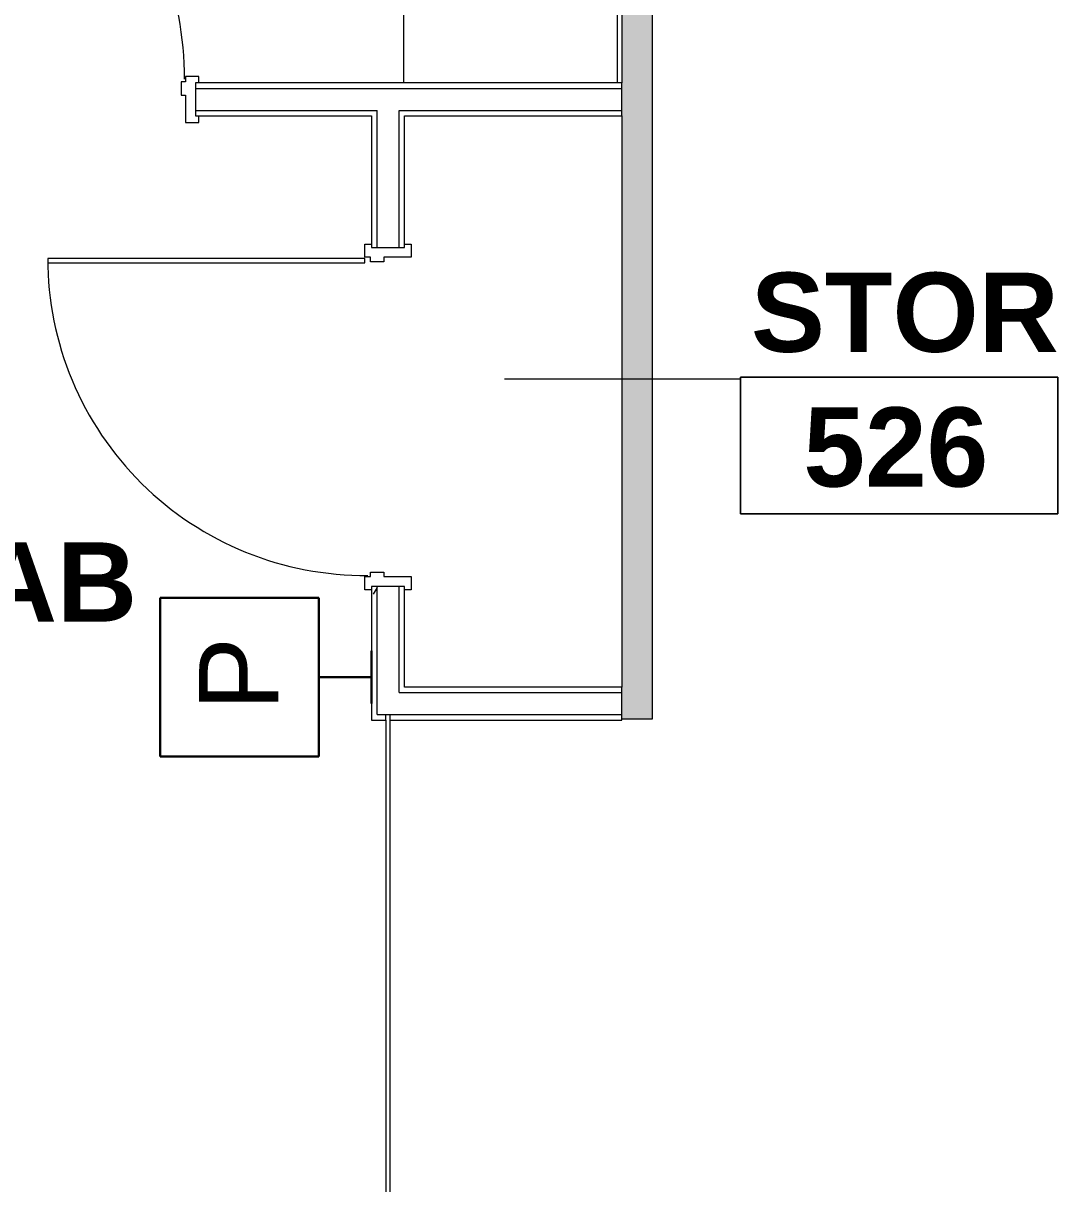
# Model space of a CAD drawing. Header units: inches. Extents: x 0 to 2535, y 0 to 2055.
# Drawn here: x 697.1 to 814.5, y 802.4 to 934.2 of the extents above; entities that cross this region are included whole.
import ezdxf

# ---------------------------------------------------------------- set-up
doc = ezdxf.new("R2010")
doc.units = ezdxf.units.IN
doc.header["$MEASUREMENT"] = 0
for name, color, linetype, lineweight in [('A-ANNO-NOTE', 131, 'Continuous', 9), ('A-AREA-IDEN', 2, 'Continuous', 9), ('A-DOOR', 31, 'Continuous', 13), ('A-WALL', 113, 'Continuous', 13), ('A-WALL-PATT', 111, 'Continuous', 13), ('I-WALL', 2, 'Continuous', 13), ('Q-CASE', 31, 'Continuous', 9)]:
    doc.layers.add(name, color=color, linetype=linetype, lineweight=lineweight)
doc.styles.add('Swis721 Lt BT', font='swissl.ttf', dxfattribs={"height": 9})
doc.styles.add('Swis721 Lt BT_B', font='', dxfattribs={"height": 9})
doc.styles.get('Swis721 Lt BT_B').set_extended_font_data('Swis721 Lt BT', bold=True)
pattern_1 = [(0, (0, 0), (30.72, 7.68), [1.267, -21.773, 1.267, -21.773, -122.88]), (0, (0, 0), (30.72, 7.68), [-46.08, 1.267, -44.813, 1.267, -21.773, -53.76]), (0, (0, 0), (30.72, 7.68), [-115.2, 1.267, -14.093, 1.267, -37.133]), (120, (11.52, 3.84), (-22.011075, 22.7643), [1.267, -21.773, 1.267, -21.773, -122.88]), (120, (11.52, 3.84), (-22.011075, 22.7643), [-46.08, 1.267, -44.813, 1.267, -21.773, -53.76]), (120, (11.52, 3.84), (-22.011075, 22.7643), [-115.2, 1.267, -14.093, 1.267, -37.133]), (240, (15.36, 19.2), (-8.708925, -30.4443), [1.267, -21.773, 1.267, -21.773, -122.88]), (240, (15.36, 19.2), (-8.708925, -30.4443), [-46.08, 1.267, -44.813, 1.267, -21.773, -53.76]), (240, (15.36, 19.2), (-8.708925, -30.4443), [-115.2, 1.267, -14.093, 1.267, -37.133])]

# ---------------------------------------------------------------- blocks, each defined once
blk = doc.blocks.new('Door - Single - Solid Door-8046735-Level 05 POWER _ SIGNAL')
at = {"layer": 'A-DOOR', "lineweight": 9}
for p, q in [((-15.63, 2.54), (-14.13, 2.54)), ((-15.63, 1.79), (-15.63, 2.54)), ((-14.13, 2.54), (-14.13, -0.59)), ((22.12, 2.54), (23.62, 2.54)), ((22.12, -0.59), (22.12, 2.54)), ((23.62, 2.54), (23.62, 1.79)), ((-14.13, -0.59), (-13.63, -0.59)), ((-13.63, -0.59), (-13.63, -2.09)), ((21.62, -0.59), (22.12, -0.59)), ((21.62, -2.09), (21.62, -0.59)), ((-15.63, -2.71), (-15.63, -1.96)), ((-14.13, -2.09), (-14.13, -2.71)), ((-13.63, -2.09), (-14.13, -2.09)), ((22.12, -2.09), (21.62, -2.09)), ((22.12, -2.71), (22.12, -2.09)), ((23.62, -1.96), (23.62, -2.71)), ((-14.13, -2.71), (-15.63, -2.71)), ((23.62, -2.71), (22.12, -2.71))]:
    blk.add_line(p, q, dxfattribs=at)
at = {"layer": 'A-DOOR'}
for p, q in [((-13.51, -2.71), (-14.01, -2.71)), ((-14.01, -2.71), (-14.01, -38.71)), ((-13.51, -38.71), (-13.51, -2.71)), ((-14.01, -38.71), (-13.51, -38.71))]:
    blk.add_line(p, q, dxfattribs=at)
at = {"layer": 'A-DOOR', "lineweight": 9}
blk.add_arc((-14.01, -2.71), 36, 270, 0.5, dxfattribs=at)
blk = doc.blocks.new('C-Counter Top - ADJ HEIGHT-7702358-Level 05 POWER _ SIGNAL')
at = {"layer": 'Q-CASE'}
for p, q in [((38.93, 25), (-47.14, 25)), ((38.93, 0.75), (-47.14, 0.75))]:
    blk.add_line(p, q, dxfattribs=at)
blk = doc.blocks.new('Door - Single - Solid Door-8007248-Level 05 POWER _ SIGNAL')
at = {"layer": 'A-DOOR'}
for p, q in [((-14.01, 38.71), (-13.51, 38.71)), ((-14.01, 2.71), (-14.01, 38.71)), ((-13.51, 38.71), (-13.51, 2.71)), ((-13.51, 2.71), (-14.01, 2.71))]:
    blk.add_line(p, q, dxfattribs=at)
at = {"layer": 'A-DOOR', "lineweight": 9}
for p, q in [((-15.63, 2.71), (-15.63, 1.96)), ((-14.13, 2.71), (-15.63, 2.71)), ((-14.13, 2.09), (-14.13, 2.71)), ((23.62, 2.71), (22.12, 2.71)), ((22.12, 2.71), (22.12, 2.09)), ((23.62, 1.96), (23.62, 2.71)), ((-13.63, 2.09), (-14.13, 2.09)), ((-13.63, 0.59), (-13.63, 2.09)), ((22.12, 2.09), (21.62, 2.09)), ((21.62, 2.09), (21.62, 0.59)), ((-14.13, -2.54), (-14.13, 0.59)), ((-14.13, 0.59), (-13.63, 0.59)), ((21.62, 0.59), (22.12, 0.59)), ((22.12, 0.59), (22.12, -2.54)), ((-15.63, -1.79), (-15.63, -2.54)), ((-15.63, -2.54), (-14.13, -2.54)), ((22.12, -2.54), (23.62, -2.54)), ((23.62, -2.54), (23.62, -1.79))]:
    blk.add_line(p, q, dxfattribs=at)
blk.add_arc((-14.01, 2.71), 36, 359.5, 90, dxfattribs=at)
blk = doc.blocks.new('Room Tag - Room Name and Number-3379422-Level 05 POWER _ SIGNAL')
at = {"layer": 'A-AREA-IDEN'}
for p, q in [((-0.1881, -0.1636), (-0.1881, -0.0018)), ((-0.1881, -0.0018), (0.1869, -0.0018)), ((0.1869, -0.0018), (-0.1881, -0.0018)), ((-0.1881, -0.0018), (-0.1881, -0.1636)), ((0.1869, -0.0018), (0.1869, -0.1636)), ((0.1869, -0.1636), (0.1869, -0.0018)), ((0.1869, -0.1636), (-0.1881, -0.1636)), ((-0.1881, -0.1636), (0.1869, -0.1636))]:
    blk.add_line(p, q, dxfattribs=at)

msp = doc.modelspace()

# ---------------------------------------------------------------- hatches: boundary and pattern name
at = {"layer": 'A-WALL-PATT', "lineweight": 9}
msp.add_hatch(color=7, dxfattribs=at).paths.add_polyline_path([(768.5, 855.22), (768.5, 1301.25), (765, 1301.25), (765, 855.22)], flags=0)
h = msp.add_hatch(dxfattribs=at)
h.set_pattern_fill('FP_1', color=256, style=0, pattern_type=2)
h.set_pattern_definition(pattern_1)
h.paths.add_polyline_path([(593.49, 923.69), (633.12, 923.69), (633.12, 924.31), (593.49, 924.31)], flags=0)
h.paths.add_polyline_path([(765, 923.69), (765, 924.31), (739.73, 924.31), (739.73, 923.69), (740.36, 923.69)], flags=0)
h.paths.add_polyline_path([(716.62, 923.69), (737.23, 923.69), (737.23, 924.31), (716.62, 924.31)], flags=0)
h.paths.add_polyline_path([(671.62, 923.69), (678.12, 923.69), (678.12, 924.31), (671.62, 924.31)], flags=0)
h = msp.add_hatch(dxfattribs=at)
h.set_pattern_fill('FP_1', color=256, style=0, pattern_type=2)
h.set_pattern_definition(pattern_1)
h.paths.add_polyline_path([(737.23, 855.09), (737.23, 870.26), (736.61, 870.26), (736.61, 855.09)], flags=0)
h.paths.add_polyline_path([(736.61, 908.76), (737.23, 908.76), (737.23, 923.69), (736.61, 923.69)], flags=0)

# ---------------------------------------------------------------- linework, layer by layer
at = {"layer": 'A-ANNO-NOTE', "lineweight": 30}
for p, q in [((730.61, 868.97), (712.61, 868.97)), ((712.61, 868.97), (712.61, 850.97)), ((730.61, 850.97), (730.61, 868.97)), ((736.61, 862.97), (736.61, 856.97)), ((736.61, 859.97), (730.61, 859.97)), ((712.61, 850.97), (730.61, 850.97))]:
    msp.add_line(p, q, dxfattribs=at)
at = {"layer": 'A-AREA-IDEN'}
msp.add_line((751.68, 893.85), (778.47, 893.83), dxfattribs=at)
at = {"layer": 'A-WALL'}
for p, q in [((716.62, 926.81), (765, 926.81)), ((765, 923.69), (765, 927.44)), ((716.62, 924.31), (737.23, 924.31)), ((737.23, 908.76), (737.23, 924.31)), ((739.73, 924.31), (765, 924.31)), ((739.73, 908.76), (739.73, 924.31)), ((737.23, 855.72), (737.23, 870.26)), ((739.73, 858.22), (739.73, 870.26)), ((739.73, 858.22), (765, 858.22)), ((765, 855.22), (765, 858.84)), ((737.23, 855.72), (765, 855.72)), ((738.23, 855.09), (738.23, 855.72)), ((738.73, 855.09), (738.73, 855.72))]:
    msp.add_line(p, q, dxfattribs=at)
at = {"layer": 'I-WALL', "color": 8, "lineweight": 20}
for p, q in [((768.5, 855.22), (768.5, 1297.75)), ((765, 1013.5), (765, 927.44)), ((765, 923.69), (765, 858.84)), ((765, 855.22), (768.5, 855.22))]:
    msp.add_line(p, q, dxfattribs=at)
at = {"layer": 'I-WALL'}
for p, q in [((765, 927.44), (716.62, 927.44)), ((716.62, 927.44), (716.62, 923.69)), ((716.62, 923.69), (736.61, 923.69)), ((736.61, 923.69), (736.61, 908.76)), ((740.36, 923.69), (765, 923.69)), ((740.36, 908.76), (740.36, 923.69)), ((736.61, 908.76), (740.36, 908.76)), ((736.61, 870.26), (736.61, 855.09)), ((740.36, 870.26), (736.61, 870.26)), ((740.36, 858.84), (740.36, 870.26)), ((765, 858.84), (740.36, 858.84)), ((736.61, 855.09), (738.23, 855.09)), ((738.23, 855.09), (738.23, 795.13)), ((738.73, 855.09), (765, 855.09)), ((738.73, 795.13), (738.73, 855.09)), ((765, 855.09), (765, 855.22))]:
    msp.add_line(p, q, dxfattribs=at)

# ---------------------------------------------------------------- block references
at = {"layer": 'A-AREA-IDEN', "xscale": 95.99999999999994, "yscale": 95.99999999999994, "zscale": 95.99999999999994}
msp.add_blockref('Room Tag - Room Name and Number-3379422-Level 05 POWER _ SIGNAL', (796.53, 894.22), dxfattribs=at)
at = {"layer": 'A-DOOR'}
msp.add_blockref('Door - Single - Solid Door-8007248-Level 05 POWER _ SIGNAL', (693.38, 925.47), dxfattribs=at)
at = {"layer": 'A-DOOR', "rotation": 270.0000000000002}
msp.add_blockref('Door - Single - Solid Door-8046735-Level 05 POWER _ SIGNAL', (738.57, 893.51), dxfattribs=at)
at = {"layer": 'Q-CASE', "rotation": 89.99999999999972}
msp.add_blockref('C-Counter Top - ADJ HEIGHT-7702358-Level 05 POWER _ SIGNAL', (765.23, 974.57), dxfattribs=at)

# ---------------------------------------------------------------- texts
at = {"layer": 'A-ANNO-NOTE', "insert": (717.04, 856.14), "char_height": 9, "width": 9.393, "attachment_point": 1, "rotation": 90, "style": 'Swis721 Lt BT'}
msp.add_mtext('P', dxfattribs=at)
at = {"layer": 'A-AREA-IDEN', "char_height": 9, "attachment_point": 1, "style": 'Swis721 Lt BT_B'}
for s, insert, width in [('STOR', (779.66, 905.9), 40.602), ('526', (785.61, 890.6), 25.452), ('OPEN COLLAB', (618.5, 875.27), 107.262)]:
    msp.add_mtext(s, dxfattribs=dict(at, insert=insert, width=width))

doc.saveas('drawing.dxf')
